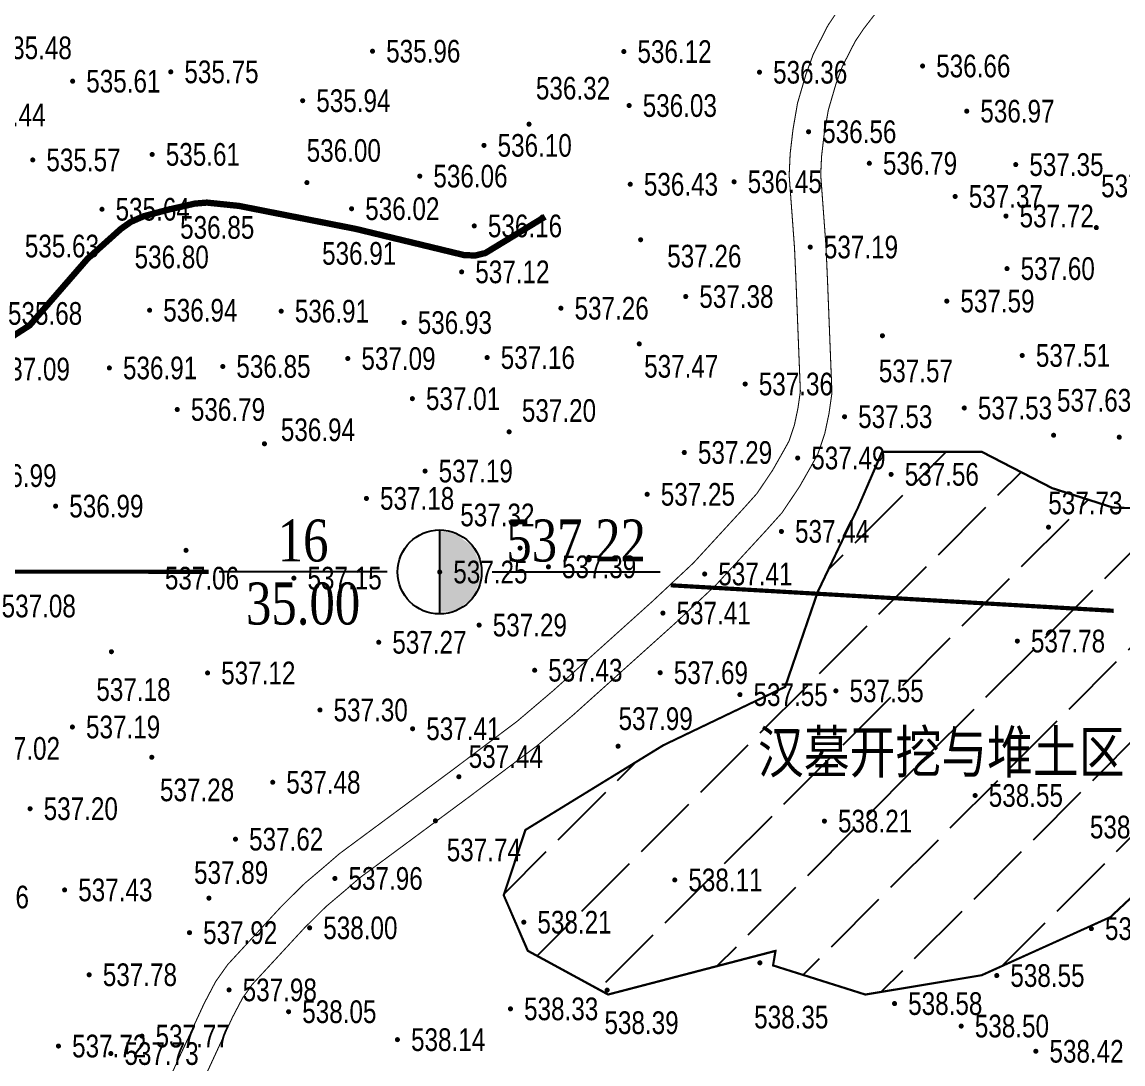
# Model space of a CAD drawing. Header units: millimetres. Extents: x 7408 to 22184, y -2085 to 5798.
# Drawn here: x 7572.2 to 7624.6, y -1997.9 to -1948.3 of the extents above; entities that cross this region are included whole.
import ezdxf
from ezdxf.enums import TextEntityAlignment as Align

# ---------------------------------------------------------------- set-up
doc = ezdxf.new("R2010")
doc.units = ezdxf.units.MM
for name, pattern in [('DASHDOT', [1, 0.5, -0.25, 0, -0.25]), ('PMX', [13, 10, -1, 0, -1, 0, -1]), ('X3', [5, 4, -1])]:
    doc.linetypes.add(name, pattern=pattern)
for name, color, linetype in [('DLSS', 4, 'Continuous'), ('GCD', 252, 'Continuous'), ('KTD', 7, 'Continuous'), ('挖方区', 5, 'Continuous'), ('道路-中心线', 12, 'DASHDOT')]:
    doc.layers.add(name, color=color, linetype=linetype)
doc.styles.add('DZNUM', font='TIMES.TTF')
doc.styles.add('HZ', font='jzfz_ena.shx', dxfattribs={"width": 0.7, "bigfont": 'jzfz_cna.shx'})
doc.styles.get("Standard").update_dxf_attribs({"font": 'SimSun.ttf', "width": 0.8})
doc.linetypes.add('陡坎线1', pattern='A,0.15,["|",Standard,S=0.2,R=0,X=0,Y=0],0.15', length=0.3)

# ---------------------------------------------------------------- blocks, each defined once
blk = doc.blocks.new('tl_ztk')
blk.add_line((0, 1.956), (0, -2.004))
blk.add_circle((0, 0), 2)
for points in [[(0.439, 1.901), (0.439, -1.894), (-0.003, 1.956), (-0.003, -1.894)], [(0.858, 1.742), (0.858, -1.77), (0.439, 1.901), (0.439, -1.894)], [(1.555, 1.233), (1.555, -1.274), (0.858, 1.742), (0.858, -1.77)], [(1.9, 0.461), (1.9, -0.476), (1.555, 1.233), (1.555, -1.274)]]:
    blk.add_solid(points)
blk = doc.blocks.new('GC200')
at = {"linetype": 'Continuous', "const_width": 0.2, "flags": 128}
blk.add_lwpolyline([(-0.1, 0, 1), (0.1, 0, 1)], format="xyb", close=True, dxfattribs=at)
blk = doc.blocks.new('122121')
at = {"layer": 'GCD', "color": 252, "linetype": 'Continuous', "lineweight": 5}
ref = blk.add_blockref('GC200', (7570.385, -1949.536, 267.742), dxfattribs=dict(at, xscale=0.6, yscale=0.6, zscale=0.6))
ref.add_attrib('height', '535.48', dxfattribs={"linetype": 'Continuous', "height": 1.08, "style": 'HZ', "width": 0.8}).set_placement((7571.033, -1949.536, 267.742), align=Align.MIDDLE_LEFT)
ref = blk.add_blockref('GC200', (7588.883, -1949.697, 267.979), dxfattribs=dict(at, xscale=0.6, yscale=0.6, zscale=0.6))
ref.add_attrib('height', '535.96', dxfattribs={"linetype": 'Continuous', "height": 1.08, "style": 'HZ', "width": 0.8}).set_placement((7589.532, -1949.697, 267.979), align=Align.MIDDLE_LEFT)
ref = blk.add_blockref('GC200', (7600.849, -1949.715, 268.059), dxfattribs=dict(at, xscale=0.6, yscale=0.6, zscale=0.6))
ref.add_attrib('height', '536.12', dxfattribs={"linetype": 'Continuous', "height": 1.08, "style": 'HZ', "width": 0.8}).set_placement((7601.497, -1949.715, 268.059), align=Align.MIDDLE_LEFT)
ref = blk.add_blockref('GC200', (7615.074, -1950.401, 268.332), dxfattribs=dict(at, xscale=0.6, yscale=0.6, zscale=0.6))
ref.add_attrib('height', '536.66', dxfattribs={"linetype": 'Continuous', "height": 1.08, "style": 'HZ', "width": 0.8}).set_placement((7615.722, -1950.401, 268.332), align=Align.MIDDLE_LEFT)
ref = blk.add_blockref('GC200', (7574.604, -1951.124, 267.805), dxfattribs=dict(at, xscale=0.6, yscale=0.6, zscale=0.6))
ref.add_attrib('height', '535.61', dxfattribs={"linetype": 'Continuous', "height": 1.08, "style": 'HZ', "width": 0.8}).set_placement((7575.252, -1951.124, 267.805), align=Align.MIDDLE_LEFT)
ref = blk.add_blockref('GC200', (7579.275, -1950.681, 267.874), dxfattribs=dict(at, xscale=0.6, yscale=0.6, zscale=0.6))
ref.add_attrib('height', '535.75', dxfattribs={"linetype": 'Continuous', "height": 1.08, "style": 'HZ', "width": 0.8}).set_placement((7579.924, -1950.681, 267.874), align=Align.MIDDLE_LEFT)
ref = blk.add_blockref('GC200', (7607.308, -1950.698, 268.178), dxfattribs=dict(at, xscale=0.6, yscale=0.6, zscale=0.6))
ref.add_attrib('height', '536.36', dxfattribs={"linetype": 'Continuous', "height": 1.08, "style": 'HZ', "width": 0.8}).set_placement((7607.956, -1950.698, 268.178), align=Align.MIDDLE_LEFT)
ref = blk.add_blockref('GC200', (7596.334, -1953.171, 268.158), dxfattribs=dict(at, xscale=0.6, yscale=0.6, zscale=0.6))
ref.add_attrib('height', '536.32', dxfattribs={"linetype": 'Continuous', "height": 1.08, "style": 'HZ', "width": 0.8}).set_placement((7596.662, -1951.458, 268.158), align=Align.MIDDLE_LEFT)
ref = blk.add_blockref('GC200', (7585.556, -1952.053, 267.969), dxfattribs=dict(at, xscale=0.6, yscale=0.6, zscale=0.6))
ref.add_attrib('height', '535.94', dxfattribs={"linetype": 'Continuous', "height": 1.08, "style": 'HZ', "width": 0.8}).set_placement((7586.205, -1952.053, 267.969), align=Align.MIDDLE_LEFT)
ref = blk.add_blockref('GC200', (7569.133, -1952.732, 267.722), dxfattribs=dict(at, xscale=0.6, yscale=0.6, zscale=0.6))
ref.add_attrib('height', '535.44', dxfattribs={"linetype": 'Continuous', "height": 1.08, "style": 'HZ', "width": 0.8}).set_placement((7569.781, -1952.732, 267.722), align=Align.MIDDLE_LEFT)
ref = blk.add_blockref('GC200', (7601.1, -1952.285, 268.017), dxfattribs=dict(at, xscale=0.6, yscale=0.6, zscale=0.6))
ref.add_attrib('height', '536.03', dxfattribs={"linetype": 'Continuous', "height": 1.08, "style": 'HZ', "width": 0.8}).set_placement((7601.748, -1952.285, 268.017), align=Align.MIDDLE_LEFT)
ref = blk.add_blockref('GC200', (7617.175, -1952.552, 268.484), dxfattribs=dict(at, xscale=0.6, yscale=0.6, zscale=0.6))
ref.add_attrib('height', '536.97', dxfattribs={"linetype": 'Continuous', "height": 1.08, "style": 'HZ', "width": 0.8}).set_placement((7617.823, -1952.552, 268.484), align=Align.MIDDLE_LEFT)
ref = blk.add_blockref('GC200', (7609.645, -1953.532, 268.28), dxfattribs=dict(at, xscale=0.6, yscale=0.6, zscale=0.6))
ref.add_attrib('height', '536.56', dxfattribs={"linetype": 'Continuous', "height": 1.08, "style": 'HZ', "width": 0.8}).set_placement((7610.294, -1953.532, 268.28), align=Align.MIDDLE_LEFT)
ref = blk.add_blockref('GC200', (7594.19, -1954.181, 268.051), dxfattribs=dict(at, xscale=0.6, yscale=0.6, zscale=0.6))
ref.add_attrib('height', '536.10', dxfattribs={"linetype": 'Continuous', "height": 1.08, "style": 'HZ', "width": 0.8}).set_placement((7594.838, -1954.181, 268.051), align=Align.MIDDLE_LEFT)
ref = blk.add_blockref('GC200', (7578.39, -1954.611, 267.805), dxfattribs=dict(at, xscale=0.6, yscale=0.6, zscale=0.6))
ref.add_attrib('height', '535.61', dxfattribs={"linetype": 'Continuous', "height": 1.08, "style": 'HZ', "width": 0.8}).set_placement((7579.038, -1954.611, 267.805), align=Align.MIDDLE_LEFT)
ref = blk.add_blockref('GC200', (7585.759, -1955.955, 268), dxfattribs=dict(at, xscale=0.6, yscale=0.6, zscale=0.6))
ref.add_attrib('height', '536.00', dxfattribs={"linetype": 'Continuous', "height": 1.08, "style": 'HZ', "width": 0.8}).set_placement((7585.748, -1954.425, 268), align=Align.MIDDLE_LEFT)
ref = blk.add_blockref('GC200', (7572.704, -1954.874, 267.784), dxfattribs=dict(at, xscale=0.6, yscale=0.6, zscale=0.6))
ref.add_attrib('height', '535.57', dxfattribs={"linetype": 'Continuous', "height": 1.08, "style": 'HZ', "width": 0.8}).set_placement((7573.353, -1954.874, 267.784), align=Align.MIDDLE_LEFT)
ref = blk.add_blockref('GC200', (7612.538, -1955.035, 268.394), dxfattribs=dict(at, xscale=0.6, yscale=0.6, zscale=0.6))
ref.add_attrib('height', '536.79', dxfattribs={"linetype": 'Continuous', "height": 1.08, "style": 'HZ', "width": 0.8}).set_placement((7613.186, -1955.035, 268.394), align=Align.MIDDLE_LEFT)
ref = blk.add_blockref('GC200', (7619.508, -1955.097, 268.675), dxfattribs=dict(at, xscale=0.6, yscale=0.6, zscale=0.6))
ref.add_attrib('height', '537.35', dxfattribs={"linetype": 'Continuous', "height": 1.08, "style": 'HZ', "width": 0.8}).set_placement((7620.157, -1955.097, 268.675), align=Align.MIDDLE_LEFT)
ref = blk.add_blockref('GC200', (7591.131, -1955.646, 268.03), dxfattribs=dict(at, xscale=0.6, yscale=0.6, zscale=0.6))
ref.add_attrib('height', '536.06', dxfattribs={"linetype": 'Continuous', "height": 1.08, "style": 'HZ', "width": 0.8}).set_placement((7591.779, -1955.646, 268.03), align=Align.MIDDLE_LEFT)
ref = blk.add_blockref('GC200', (7606.097, -1955.916, 268.226), dxfattribs=dict(at, xscale=0.6, yscale=0.6, zscale=0.6))
ref.add_attrib('height', '536.45', dxfattribs={"linetype": 'Continuous', "height": 1.08, "style": 'HZ', "width": 0.8}).set_placement((7606.746, -1955.916, 268.226), align=Align.MIDDLE_LEFT)
ref = blk.add_blockref('GC200', (7601.154, -1956.034, 268.217), dxfattribs=dict(at, xscale=0.6, yscale=0.6, zscale=0.6))
ref.add_attrib('height', '536.43', dxfattribs={"linetype": 'Continuous', "height": 1.08, "style": 'HZ', "width": 0.8}).set_placement((7601.802, -1956.034, 268.217), align=Align.MIDDLE_LEFT)
ref = blk.add_blockref('GC200', (7623.346, -1958.098, 268.767), dxfattribs=dict(at, xscale=0.6, yscale=0.6, zscale=0.6))
ref.add_attrib('height', '537.53', dxfattribs={"linetype": 'Continuous', "height": 1.08, "style": 'HZ', "width": 0.8}).set_placement((7623.575, -1956.112, 268.767), align=Align.MIDDLE_LEFT)
ref = blk.add_blockref('GC200', (7616.625, -1956.613, 268.687), dxfattribs=dict(at, xscale=0.6, yscale=0.6, zscale=0.6))
ref.add_attrib('height', '537.37', dxfattribs={"linetype": 'Continuous', "height": 1.08, "style": 'HZ', "width": 0.8}).set_placement((7617.273, -1956.613, 268.687), align=Align.MIDDLE_LEFT)
ref = blk.add_blockref('GC200', (7576.001, -1957.223, 267.82), dxfattribs=dict(at, xscale=0.6, yscale=0.6, zscale=0.6))
ref.add_attrib('height', '535.64', dxfattribs={"linetype": 'Continuous', "height": 1.08, "style": 'HZ', "width": 0.8}).set_placement((7576.649, -1957.223, 267.82), align=Align.MIDDLE_LEFT)
ref = blk.add_blockref('GC200', (7580.993, -1956.906, 268.426), dxfattribs=dict(at, xscale=0.6, yscale=0.6, zscale=0.6))
ref.add_attrib('height', '536.85', dxfattribs={"linetype": 'Continuous', "height": 1.08, "style": 'HZ', "width": 0.8}).set_placement((7579.721, -1958.089, 268.426), align=Align.MIDDLE_LEFT)
ref = blk.add_blockref('GC200', (7587.886, -1957.198, 268.007), dxfattribs=dict(at, xscale=0.6, yscale=0.6, zscale=0.6))
ref.add_attrib('height', '536.02', dxfattribs={"linetype": 'Continuous', "height": 1.08, "style": 'HZ', "width": 0.8}).set_placement((7588.535, -1957.198, 268.007), align=Align.MIDDLE_LEFT)
ref = blk.add_blockref('GC200', (7619.045, -1957.547, 268.861), dxfattribs=dict(at, xscale=0.6, yscale=0.6, zscale=0.6))
ref.add_attrib('height', '537.72', dxfattribs={"linetype": 'Continuous', "height": 1.08, "style": 'HZ', "width": 0.8}).set_placement((7619.693, -1957.547, 268.861), align=Align.MIDDLE_LEFT)
ref = blk.add_blockref('GC200', (7577.377, -1957.823, 268.397), dxfattribs=dict(at, xscale=0.6, yscale=0.6, zscale=0.6))
ref.add_attrib('height', '536.80', dxfattribs={"linetype": 'Continuous', "height": 1.08, "style": 'HZ', "width": 0.8}).set_placement((7577.554, -1959.497, 268.397), align=Align.MIDDLE_LEFT)
ref = blk.add_blockref('GC200', (7593.728, -1958.017, 268.081), dxfattribs=dict(at, xscale=0.6, yscale=0.6, zscale=0.6))
ref.add_attrib('height', '536.16', dxfattribs={"linetype": 'Continuous', "height": 1.08, "style": 'HZ', "width": 0.8}).set_placement((7594.376, -1958.017, 268.081), align=Align.MIDDLE_LEFT)
ref = blk.add_blockref('GC200', (7571.679, -1958.976, 267.817), dxfattribs=dict(at, xscale=0.6, yscale=0.6, zscale=0.6))
ref.add_attrib('height', '535.63', dxfattribs={"linetype": 'Continuous', "height": 1.08, "style": 'HZ', "width": 0.8}).set_placement((7572.327, -1958.976, 267.817), align=Align.MIDDLE_LEFT)
ref = blk.add_blockref('GC200', (7588.077, -1958.158, 268.454), dxfattribs=dict(at, xscale=0.6, yscale=0.6, zscale=0.6))
ref.add_attrib('height', '536.91', dxfattribs={"linetype": 'Continuous', "height": 1.08, "style": 'HZ', "width": 0.8}).set_placement((7586.481, -1959.325, 268.454), align=Align.MIDDLE_LEFT)
ref = blk.add_blockref('GC200', (7609.725, -1959.024, 268.596), dxfattribs=dict(at, xscale=0.6, yscale=0.6, zscale=0.6))
ref.add_attrib('height', '537.19', dxfattribs={"linetype": 'Continuous', "height": 1.08, "style": 'HZ', "width": 0.8}).set_placement((7610.373, -1959.024, 268.596), align=Align.MIDDLE_LEFT)
ref = blk.add_blockref('GC200', (7601.65, -1958.677, 268.632), dxfattribs=dict(at, xscale=0.6, yscale=0.6, zscale=0.6))
ref.add_attrib('height', '537.26', dxfattribs={"linetype": 'Continuous', "height": 1.08, "style": 'HZ', "width": 0.8}).set_placement((7602.914, -1959.456, 268.632), align=Align.MIDDLE_LEFT)
ref = blk.add_blockref('GC200', (7619.094, -1960.051, 268.798), dxfattribs=dict(at, xscale=0.6, yscale=0.6, zscale=0.6))
ref.add_attrib('height', '537.60', dxfattribs={"linetype": 'Continuous', "height": 1.08, "style": 'HZ', "width": 0.8}).set_placement((7619.742, -1960.051, 268.798), align=Align.MIDDLE_LEFT)
ref = blk.add_blockref('GC200', (7593.127, -1960.206, 268.558), dxfattribs=dict(at, xscale=0.6, yscale=0.6, zscale=0.6))
ref.add_attrib('height', '537.12', dxfattribs={"linetype": 'Continuous', "height": 1.08, "style": 'HZ', "width": 0.8}).set_placement((7593.776, -1960.206, 268.558), align=Align.MIDDLE_LEFT)
ref = blk.add_blockref('GC200', (7603.794, -1961.379, 268.692), dxfattribs=dict(at, xscale=0.6, yscale=0.6, zscale=0.6))
ref.add_attrib('height', '537.38', dxfattribs={"linetype": 'Continuous', "height": 1.08, "style": 'HZ', "width": 0.8}).set_placement((7604.443, -1961.379, 268.692), align=Align.MIDDLE_LEFT)
ref = blk.add_blockref('GC200', (7616.225, -1961.597, 268.793), dxfattribs=dict(at, xscale=0.6, yscale=0.6, zscale=0.6))
ref.add_attrib('height', '537.59', dxfattribs={"linetype": 'Continuous', "height": 1.08, "style": 'HZ', "width": 0.8}).set_placement((7616.873, -1961.597, 268.793), align=Align.MIDDLE_LEFT)
ref = blk.add_blockref('GC200', (7570.877, -1962.185, 267.842), dxfattribs=dict(at, xscale=0.6, yscale=0.6, zscale=0.6))
ref.add_attrib('height', '535.68', dxfattribs={"linetype": 'Continuous', "height": 1.08, "style": 'HZ', "width": 0.8}).set_placement((7571.525, -1962.185, 267.842), align=Align.MIDDLE_LEFT)
ref = blk.add_blockref('GC200', (7578.27, -1962.032, 268.467), dxfattribs=dict(at, xscale=0.6, yscale=0.6, zscale=0.6))
ref.add_attrib('height', '536.94', dxfattribs={"linetype": 'Continuous', "height": 1.08, "style": 'HZ', "width": 0.8}).set_placement((7578.918, -1962.032, 268.467), align=Align.MIDDLE_LEFT)
ref = blk.add_blockref('GC200', (7584.535, -1962.077, 268.457), dxfattribs=dict(at, xscale=0.6, yscale=0.6, zscale=0.6))
ref.add_attrib('height', '536.91', dxfattribs={"linetype": 'Continuous', "height": 1.08, "style": 'HZ', "width": 0.8}).set_placement((7585.183, -1962.077, 268.457), align=Align.MIDDLE_LEFT)
ref = blk.add_blockref('GC200', (7597.854, -1961.936, 268.632), dxfattribs=dict(at, xscale=0.6, yscale=0.6, zscale=0.6))
ref.add_attrib('height', '537.26', dxfattribs={"linetype": 'Continuous', "height": 1.08, "style": 'HZ', "width": 0.8}).set_placement((7598.502, -1961.936, 268.632), align=Align.MIDDLE_LEFT)
ref = blk.add_blockref('GC200', (7590.386, -1962.619, 268.466), dxfattribs=dict(at, xscale=0.6, yscale=0.6, zscale=0.6))
ref.add_attrib('height', '536.93', dxfattribs={"linetype": 'Continuous', "height": 1.08, "style": 'HZ', "width": 0.8}).set_placement((7591.035, -1962.619, 268.466), align=Align.MIDDLE_LEFT)
ref = blk.add_blockref('GC200', (7613.16, -1963.247, 268.787), dxfattribs=dict(at, xscale=0.6, yscale=0.6, zscale=0.6))
ref.add_attrib('height', '537.57', dxfattribs={"linetype": 'Continuous', "height": 1.08, "style": 'HZ', "width": 0.8}).set_placement((7612.989, -1964.922, 268.787), align=Align.MIDDLE_LEFT)
ref = blk.add_blockref('GC200', (7571.521, -1963.418, 268.543), dxfattribs=dict(at, xscale=0.6, yscale=0.6, zscale=0.6))
ref.add_attrib('height', '537.09', dxfattribs={"linetype": 'Continuous', "height": 1.08, "style": 'HZ', "width": 0.8}).set_placement((7570.942, -1964.835, 268.543), align=Align.MIDDLE_LEFT)
ref = blk.add_blockref('GC200', (7594.338, -1964.286, 268.579), dxfattribs=dict(at, xscale=0.6, yscale=0.6, zscale=0.6))
ref.add_attrib('height', '537.16', dxfattribs={"linetype": 'Continuous', "height": 1.08, "style": 'HZ', "width": 0.8}).set_placement((7594.986, -1964.286, 268.579), align=Align.MIDDLE_LEFT)
ref = blk.add_blockref('GC200', (7601.585, -1963.634, 268.733), dxfattribs=dict(at, xscale=0.6, yscale=0.6, zscale=0.6))
ref.add_attrib('height', '537.47', dxfattribs={"linetype": 'Continuous', "height": 1.08, "style": 'HZ', "width": 0.8}).set_placement((7601.816, -1964.704, 268.733), align=Align.MIDDLE_LEFT)
ref = blk.add_blockref('GC200', (7619.82, -1964.187, 268.753), dxfattribs=dict(at, xscale=0.6, yscale=0.6, zscale=0.6))
ref.add_attrib('height', '537.51', dxfattribs={"linetype": 'Continuous', "height": 1.08, "style": 'HZ', "width": 0.8}).set_placement((7620.468, -1964.187, 268.753), align=Align.MIDDLE_LEFT)
ref = blk.add_blockref('GC200', (7576.352, -1964.781, 268.456), dxfattribs=dict(at, xscale=0.6, yscale=0.6, zscale=0.6))
ref.add_attrib('height', '536.91', dxfattribs={"linetype": 'Continuous', "height": 1.08, "style": 'HZ', "width": 0.8}).set_placement((7577.001, -1964.781, 268.456), align=Align.MIDDLE_LEFT)
ref = blk.add_blockref('GC200', (7581.751, -1964.711, 268.423), dxfattribs=dict(at, xscale=0.6, yscale=0.6, zscale=0.6))
ref.add_attrib('height', '536.85', dxfattribs={"linetype": 'Continuous', "height": 1.08, "style": 'HZ', "width": 0.8}).set_placement((7582.399, -1964.711, 268.423), align=Align.MIDDLE_LEFT)
ref = blk.add_blockref('GC200', (7587.705, -1964.332, 268.546), dxfattribs=dict(at, xscale=0.6, yscale=0.6, zscale=0.6))
ref.add_attrib('height', '537.09', dxfattribs={"linetype": 'Continuous', "height": 1.08, "style": 'HZ', "width": 0.8}).set_placement((7588.353, -1964.332, 268.546), align=Align.MIDDLE_LEFT)
ref = blk.add_blockref('GC200', (7606.626, -1965.546, 268.682), dxfattribs=dict(at, xscale=0.6, yscale=0.6, zscale=0.6))
ref.add_attrib('height', '537.36', dxfattribs={"linetype": 'Continuous', "height": 1.08, "style": 'HZ', "width": 0.8}).set_placement((7607.274, -1965.546, 268.682), align=Align.MIDDLE_LEFT)
ref = blk.add_blockref('GC200', (7590.779, -1966.244, 268.503), dxfattribs=dict(at, xscale=0.6, yscale=0.6, zscale=0.6))
ref.add_attrib('height', '537.01', dxfattribs={"linetype": 'Continuous', "height": 1.08, "style": 'HZ', "width": 0.8}).set_placement((7591.427, -1966.244, 268.503), align=Align.MIDDLE_LEFT)
ref = blk.add_blockref('GC200', (7621.314, -1967.985, 268.813), dxfattribs=dict(at, xscale=0.6, yscale=0.6, zscale=0.6))
ref.add_attrib('height', '537.63', dxfattribs={"linetype": 'Continuous', "height": 1.08, "style": 'HZ', "width": 0.8}).set_placement((7621.474, -1966.32, 268.813), align=Align.MIDDLE_LEFT)
ref = blk.add_blockref('GC200', (7579.586, -1966.76, 268.396), dxfattribs=dict(at, xscale=0.6, yscale=0.6, zscale=0.6))
ref.add_attrib('height', '536.79', dxfattribs={"linetype": 'Continuous', "height": 1.08, "style": 'HZ', "width": 0.8}).set_placement((7580.234, -1966.76, 268.396), align=Align.MIDDLE_LEFT)
ref = blk.add_blockref('GC200', (7595.387, -1967.822, 268.599), dxfattribs=dict(at, xscale=0.6, yscale=0.6, zscale=0.6))
ref.add_attrib('height', '537.20', dxfattribs={"linetype": 'Continuous', "height": 1.08, "style": 'HZ', "width": 0.8}).set_placement((7595.995, -1966.808, 268.599), align=Align.MIDDLE_LEFT)
ref = blk.add_blockref('GC200', (7617.06, -1966.688, 268.765), dxfattribs=dict(at, xscale=0.6, yscale=0.6, zscale=0.6))
ref.add_attrib('height', '537.53', dxfattribs={"linetype": 'Continuous', "height": 1.08, "style": 'HZ', "width": 0.8}).set_placement((7617.708, -1966.688, 268.765), align=Align.MIDDLE_LEFT)
ref = blk.add_blockref('GC200', (7611.358, -1967.102, 268.767), dxfattribs=dict(at, xscale=0.6, yscale=0.6, zscale=0.6))
ref.add_attrib('height', '537.53', dxfattribs={"linetype": 'Continuous', "height": 1.08, "style": 'HZ', "width": 0.8}).set_placement((7612.006, -1967.102, 268.767), align=Align.MIDDLE_LEFT)
ref = blk.add_blockref('GC200', (7583.736, -1968.391, 268.469), dxfattribs=dict(at, xscale=0.6, yscale=0.6, zscale=0.6))
ref.add_attrib('height', '536.94', dxfattribs={"linetype": 'Continuous', "height": 1.08, "style": 'HZ', "width": 0.8}).set_placement((7584.518, -1967.726, 268.469), align=Align.MIDDLE_LEFT)
ref = blk.add_blockref('GC200', (7624.44, -1968.078, 269.028), dxfattribs=dict(at, xscale=0.6, yscale=0.6, zscale=0.6))
ref.add_attrib('height', '538.06', dxfattribs={"linetype": 'Continuous', "height": 1.08, "style": 'HZ', "width": 0.8}).set_placement((7625.088, -1968.078, 269.028), align=Align.MIDDLE_LEFT)
ref = blk.add_blockref('GC200', (7603.729, -1968.807, 268.647), dxfattribs=dict(at, xscale=0.6, yscale=0.6, zscale=0.6))
ref.add_attrib('height', '537.29', dxfattribs={"linetype": 'Continuous', "height": 1.08, "style": 'HZ', "width": 0.8}).set_placement((7604.377, -1968.807, 268.647), align=Align.MIDDLE_LEFT)
ref = blk.add_blockref('GC200', (7609.126, -1969.07, 268.747), dxfattribs=dict(at, xscale=0.6, yscale=0.6, zscale=0.6))
ref.add_attrib('height', '537.49', dxfattribs={"linetype": 'Continuous', "height": 1.08, "style": 'HZ', "width": 0.8}).set_placement((7609.774, -1969.07, 268.747), align=Align.MIDDLE_LEFT)
ref = blk.add_blockref('GC200', (7569.655, -1969.908, 268.494), dxfattribs=dict(at, xscale=0.6, yscale=0.6, zscale=0.6))
ref.add_attrib('height', '536.99', dxfattribs={"linetype": 'Continuous', "height": 1.08, "style": 'HZ', "width": 0.8}).set_placement((7570.304, -1969.908, 268.494), align=Align.MIDDLE_LEFT)
ref = blk.add_blockref('GC200', (7591.383, -1969.692, 268.594), dxfattribs=dict(at, xscale=0.6, yscale=0.6, zscale=0.6))
ref.add_attrib('height', '537.19', dxfattribs={"linetype": 'Continuous', "height": 1.08, "style": 'HZ', "width": 0.8}).set_placement((7592.031, -1969.692, 268.594), align=Align.MIDDLE_LEFT)
ref = blk.add_blockref('GC200', (7613.574, -1969.848, 268.779), dxfattribs=dict(at, xscale=0.6, yscale=0.6, zscale=0.6))
ref.add_attrib('height', '537.56', dxfattribs={"linetype": 'Continuous', "height": 1.08, "style": 'HZ', "width": 0.8}).set_placement((7614.222, -1969.848, 268.779), align=Align.MIDDLE_LEFT)
ref = blk.add_blockref('GC200', (7588.592, -1970.995, 268.591), dxfattribs=dict(at, xscale=0.6, yscale=0.6, zscale=0.6))
ref.add_attrib('height', '537.18', dxfattribs={"linetype": 'Continuous', "height": 1.08, "style": 'HZ', "width": 0.8}).set_placement((7589.24, -1970.995, 268.591), align=Align.MIDDLE_LEFT)
ref = blk.add_blockref('GC200', (7601.959, -1970.799, 268.625), dxfattribs=dict(at, xscale=0.6, yscale=0.6, zscale=0.6))
ref.add_attrib('height', '537.25', dxfattribs={"linetype": 'Continuous', "height": 1.08, "style": 'HZ', "width": 0.8}).set_placement((7602.608, -1970.799, 268.625), align=Align.MIDDLE_LEFT)
ref = blk.add_blockref('GC200', (7573.793, -1971.361, 268.497), dxfattribs=dict(at, xscale=0.6, yscale=0.6, zscale=0.6))
ref.add_attrib('height', '536.99', dxfattribs={"linetype": 'Continuous', "height": 1.08, "style": 'HZ', "width": 0.8}).set_placement((7574.442, -1971.361, 268.497), align=Align.MIDDLE_LEFT)
ref = blk.add_blockref('GC200', (7621.069, -1972.363, 268.863), dxfattribs=dict(at, xscale=0.6, yscale=0.6, zscale=0.6))
ref.add_attrib('height', '537.73', dxfattribs={"linetype": 'Continuous', "height": 1.08, "style": 'HZ', "width": 0.8}).set_placement((7621.059, -1971.211, 268.863), align=Align.MIDDLE_LEFT)
ref = blk.add_blockref('GC200', (7595.906, -1973.361, 268.661), dxfattribs=dict(at, xscale=0.6, yscale=0.6, zscale=0.6))
ref.add_attrib('height', '537.32', dxfattribs={"linetype": 'Continuous', "height": 1.08, "style": 'HZ', "width": 0.8}).set_placement((7593.062, -1971.782, 268.661), align=Align.MIDDLE_LEFT)
ref = blk.add_blockref('GC200', (7608.352, -1972.567, 268.719), dxfattribs=dict(at, xscale=0.6, yscale=0.6, zscale=0.6))
ref.add_attrib('height', '537.44', dxfattribs={"linetype": 'Continuous', "height": 1.08, "style": 'HZ', "width": 0.8}).set_placement((7609, -1972.567, 268.719), align=Align.MIDDLE_LEFT)
ref = blk.add_blockref('GC200', (7580.002, -1973.466, 268.532), dxfattribs=dict(at, xscale=0.6, yscale=0.6, zscale=0.6))
ref.add_attrib('height', '537.06', dxfattribs={"linetype": 'Continuous', "height": 1.08, "style": 'HZ', "width": 0.8}).set_placement((7578.996, -1974.792, 268.532), align=Align.MIDDLE_LEFT)
ref = blk.add_blockref('GC200', (7597.257, -1974.253, 268.695), dxfattribs=dict(at, xscale=0.6, yscale=0.6, zscale=0.6))
ref.add_attrib('height', '537.39', dxfattribs={"linetype": 'Continuous', "height": 1.08, "style": 'HZ', "width": 0.8}).set_placement((7597.906, -1974.253, 268.695), align=Align.MIDDLE_LEFT)
ref = blk.add_blockref('GC200', (7585.138, -1974.791, 268.576), dxfattribs=dict(at, xscale=0.6, yscale=0.6, zscale=0.6))
ref.add_attrib('height', '537.15', dxfattribs={"linetype": 'Continuous', "height": 1.08, "style": 'HZ', "width": 0.8}).set_placement((7585.786, -1974.791, 268.576), align=Align.MIDDLE_LEFT)
ref = blk.add_blockref('GC200', (7592.081, -1974.5, 268.625), dxfattribs=dict(at, xscale=0.6, yscale=0.6, zscale=0.6))
ref.add_attrib('height', '537.25', dxfattribs={"linetype": 'Continuous', "height": 1.08, "style": 'HZ', "width": 0.8}).set_placement((7592.729, -1974.5, 268.625), align=Align.MIDDLE_LEFT)
ref = blk.add_blockref('GC200', (7604.698, -1974.593, 268.705), dxfattribs=dict(at, xscale=0.6, yscale=0.6, zscale=0.6))
ref.add_attrib('height', '537.41', dxfattribs={"linetype": 'Continuous', "height": 1.08, "style": 'HZ', "width": 0.8}).set_placement((7605.346, -1974.593, 268.705), align=Align.MIDDLE_LEFT)
ref = blk.add_blockref('GC200', (7571.184, -1978.072, 268.539), dxfattribs=dict(at, xscale=0.6, yscale=0.6, zscale=0.6))
ref.add_attrib('height', '537.08', dxfattribs={"linetype": 'Continuous', "height": 1.08, "style": 'HZ', "width": 0.8}).set_placement((7571.223, -1976.119, 268.539), align=Align.MIDDLE_LEFT)
ref = blk.add_blockref('GC200', (7602.71, -1976.455, 268.705), dxfattribs=dict(at, xscale=0.6, yscale=0.6, zscale=0.6))
ref.add_attrib('height', '537.41', dxfattribs={"linetype": 'Continuous', "height": 1.08, "style": 'HZ', "width": 0.8}).set_placement((7603.358, -1976.455, 268.705), align=Align.MIDDLE_LEFT)
ref = blk.add_blockref('GC200', (7593.958, -1977.026, 268.642), dxfattribs=dict(at, xscale=0.6, yscale=0.6, zscale=0.6))
ref.add_attrib('height', '537.29', dxfattribs={"linetype": 'Continuous', "height": 1.08, "style": 'HZ', "width": 0.8}).set_placement((7594.606, -1977.026, 268.642), align=Align.MIDDLE_LEFT)
ref = blk.add_blockref('GC200', (7589.177, -1977.845, 268.637), dxfattribs=dict(at, xscale=0.6, yscale=0.6, zscale=0.6))
ref.add_attrib('height', '537.27', dxfattribs={"linetype": 'Continuous', "height": 1.08, "style": 'HZ', "width": 0.8}).set_placement((7589.825, -1977.845, 268.637), align=Align.MIDDLE_LEFT)
ref = blk.add_blockref('GC200', (7619.586, -1977.788, 268.976), dxfattribs=dict(at, xscale=0.6, yscale=0.6, zscale=0.6))
ref.add_attrib('height', '537.78', dxfattribs={"linetype": 'Continuous', "height": 1.08, "style": 'HZ', "width": 0.8}).set_placement((7620.234, -1977.788, 268.976), align=Align.MIDDLE_LEFT)
ref = blk.add_blockref('GC200', (7576.45, -1978.293, 268.592), dxfattribs=dict(at, xscale=0.6, yscale=0.6, zscale=0.6))
ref.add_attrib('height', '537.18', dxfattribs={"linetype": 'Continuous', "height": 1.08, "style": 'HZ', "width": 0.8}).set_placement((7575.733, -1980.098, 268.592), align=Align.MIDDLE_LEFT)
ref = blk.add_blockref('GC200', (7581.028, -1979.307, 268.559), dxfattribs=dict(at, xscale=0.6, yscale=0.6, zscale=0.6))
ref.add_attrib('height', '537.12', dxfattribs={"linetype": 'Continuous', "height": 1.08, "style": 'HZ', "width": 0.8}).set_placement((7581.676, -1979.307, 268.559), align=Align.MIDDLE_LEFT)
ref = blk.add_blockref('GC200', (7596.603, -1979.176, 268.713), dxfattribs=dict(at, xscale=0.6, yscale=0.6, zscale=0.6))
ref.add_attrib('height', '537.43', dxfattribs={"linetype": 'Continuous', "height": 1.08, "style": 'HZ', "width": 0.8}).set_placement((7597.251, -1979.176, 268.713), align=Align.MIDDLE_LEFT)
ref = blk.add_blockref('GC200', (7602.578, -1979.293, 268.843), dxfattribs=dict(at, xscale=0.6, yscale=0.6, zscale=0.6))
ref.add_attrib('height', '537.69', dxfattribs={"linetype": 'Continuous', "height": 1.08, "style": 'HZ', "width": 0.8}).set_placement((7603.227, -1979.293, 268.843), align=Align.MIDDLE_LEFT)
ref = blk.add_blockref('GC200', (7606.377, -1980.339, 268.774), dxfattribs=dict(at, xscale=0.6, yscale=0.6, zscale=0.6))
ref.add_attrib('height', '537.55', dxfattribs={"linetype": 'Continuous', "height": 1.08, "style": 'HZ', "width": 0.8}).set_placement((7607.025, -1980.339, 268.774), align=Align.MIDDLE_LEFT)
ref = blk.add_blockref('GC200', (7610.947, -1980.158, 268.774), dxfattribs=dict(at, xscale=0.6, yscale=0.6, zscale=0.6))
ref.add_attrib('height', '537.55', dxfattribs={"linetype": 'Continuous', "height": 1.08, "style": 'HZ', "width": 0.8}).set_placement((7611.595, -1980.158, 268.774), align=Align.MIDDLE_LEFT)
ref = blk.add_blockref('GC200', (7586.38, -1981.069, 268.649), dxfattribs=dict(at, xscale=0.6, yscale=0.6, zscale=0.6))
ref.add_attrib('height', '537.30', dxfattribs={"linetype": 'Continuous', "height": 1.08, "style": 'HZ', "width": 0.8}).set_placement((7587.028, -1981.069, 268.649), align=Align.MIDDLE_LEFT)
ref = blk.add_blockref('GC200', (7600.574, -1982.794, 268.995), dxfattribs=dict(at, xscale=0.6, yscale=0.6, zscale=0.6))
ref.add_attrib('height', '537.99', dxfattribs={"linetype": 'Continuous', "height": 1.08, "style": 'HZ', "width": 0.8}).set_placement((7600.599, -1981.483, 268.995), align=Align.MIDDLE_LEFT)
ref = blk.add_blockref('GC200', (7574.592, -1981.88, 268.596), dxfattribs=dict(at, xscale=0.6, yscale=0.6, zscale=0.6))
ref.add_attrib('height', '537.19', dxfattribs={"linetype": 'Continuous', "height": 1.08, "style": 'HZ', "width": 0.8}).set_placement((7575.24, -1981.88, 268.596), align=Align.MIDDLE_LEFT)
ref = blk.add_blockref('GC200', (7590.793, -1981.964, 268.707), dxfattribs=dict(at, xscale=0.6, yscale=0.6, zscale=0.6))
ref.add_attrib('height', '537.41', dxfattribs={"linetype": 'Continuous', "height": 1.08, "style": 'HZ', "width": 0.8}).set_placement((7591.442, -1981.964, 268.707), align=Align.MIDDLE_LEFT)
ref = blk.add_blockref('GC200', (7569.822, -1982.899, 268.51), dxfattribs=dict(at, xscale=0.6, yscale=0.6, zscale=0.6))
ref.add_attrib('height', '537.02', dxfattribs={"linetype": 'Continuous', "height": 1.08, "style": 'HZ', "width": 0.8}).set_placement((7570.47, -1982.899, 268.51), align=Align.MIDDLE_LEFT)
ref = blk.add_blockref('GC200', (7592.994, -1984.246, 268.717), dxfattribs=dict(at, xscale=0.6, yscale=0.6, zscale=0.6))
ref.add_attrib('height', '537.44', dxfattribs={"linetype": 'Continuous', "height": 1.08, "style": 'HZ', "width": 0.8}).set_placement((7593.463, -1983.287, 268.717), align=Align.MIDDLE_LEFT)
ref = blk.add_blockref('GC200', (7578.373, -1983.322, 268.642), dxfattribs=dict(at, xscale=0.6, yscale=0.6, zscale=0.6))
ref.add_attrib('height', '537.28', dxfattribs={"linetype": 'Continuous', "height": 1.08, "style": 'HZ', "width": 0.8}).set_placement((7578.762, -1984.875, 268.642), align=Align.MIDDLE_LEFT)
ref = blk.add_blockref('GC200', (7584.129, -1984.511, 268.738), dxfattribs=dict(at, xscale=0.6, yscale=0.6, zscale=0.6))
ref.add_attrib('height', '537.48', dxfattribs={"linetype": 'Continuous', "height": 1.08, "style": 'HZ', "width": 0.8}).set_placement((7584.777, -1984.511, 268.738), align=Align.MIDDLE_LEFT)
ref = blk.add_blockref('GC200', (7617.576, -1985.142, 269.273), dxfattribs=dict(at, xscale=0.6, yscale=0.6, zscale=0.6))
ref.add_attrib('height', '538.55', dxfattribs={"linetype": 'Continuous', "height": 1.08, "style": 'HZ', "width": 0.8}).set_placement((7618.224, -1985.142, 269.273), align=Align.MIDDLE_LEFT)
ref = blk.add_blockref('GC200', (7572.576, -1985.771, 268.601), dxfattribs=dict(at, xscale=0.6, yscale=0.6, zscale=0.6))
ref.add_attrib('height', '537.20', dxfattribs={"linetype": 'Continuous', "height": 1.08, "style": 'HZ', "width": 0.8}).set_placement((7573.224, -1985.771, 268.601), align=Align.MIDDLE_LEFT)
ref = blk.add_blockref('GC200', (7625.338, -1985.717, 269.212), dxfattribs=dict(at, xscale=0.6, yscale=0.6, zscale=0.6))
ref.add_attrib('height', '538.42', dxfattribs={"linetype": 'Continuous', "height": 1.08, "style": 'HZ', "width": 0.8}).set_placement((7623.041, -1986.645, 269.212), align=Align.MIDDLE_LEFT)
ref = blk.add_blockref('GC200', (7591.876, -1986.348, 268.871), dxfattribs=dict(at, xscale=0.6, yscale=0.6, zscale=0.6))
ref.add_attrib('height', '537.74', dxfattribs={"linetype": 'Continuous', "height": 1.08, "style": 'HZ', "width": 0.8}).set_placement((7592.416, -1987.735, 268.871), align=Align.MIDDLE_LEFT)
ref = blk.add_blockref('GC200', (7610.399, -1986.361, 269.104), dxfattribs=dict(at, xscale=0.6, yscale=0.6, zscale=0.6))
ref.add_attrib('height', '538.21', dxfattribs={"linetype": 'Continuous', "height": 1.08, "style": 'HZ', "width": 0.8}).set_placement((7611.047, -1986.361, 269.104), align=Align.MIDDLE_LEFT)
ref = blk.add_blockref('GC200', (7582.356, -1987.222, 268.808), dxfattribs=dict(at, xscale=0.6, yscale=0.6, zscale=0.6))
ref.add_attrib('height', '537.62', dxfattribs={"linetype": 'Continuous', "height": 1.08, "style": 'HZ', "width": 0.8}).set_placement((7583.005, -1987.222, 268.808), align=Align.MIDDLE_LEFT)
ref = blk.add_blockref('GC200', (7581.095, -1990.03, 268.945), dxfattribs=dict(at, xscale=0.6, yscale=0.6, zscale=0.6))
ref.add_attrib('height', '537.89', dxfattribs={"linetype": 'Continuous', "height": 1.08, "style": 'HZ', "width": 0.8}).set_placement((7580.384, -1988.81, 268.945), align=Align.MIDDLE_LEFT)
ref = blk.add_blockref('GC200', (7587.092, -1989.092, 268.981), dxfattribs=dict(at, xscale=0.6, yscale=0.6, zscale=0.6))
ref.add_attrib('height', '537.96', dxfattribs={"linetype": 'Continuous', "height": 1.08, "style": 'HZ', "width": 0.8}).set_placement((7587.74, -1989.092, 268.981), align=Align.MIDDLE_LEFT)
ref = blk.add_blockref('GC200', (7603.274, -1989.164, 268.774), dxfattribs=dict(at, xscale=0.6, yscale=0.6, zscale=0.6))
ref.add_attrib('height', '538.11', dxfattribs={"linetype": 'Continuous', "height": 1.08, "style": 'HZ', "width": 0.8}).set_placement((7603.922, -1989.164, 268.774), align=Align.MIDDLE_LEFT)
ref = blk.add_blockref('GC200', (7568.342, -1989.976, 268.428), dxfattribs=dict(at, xscale=0.6, yscale=0.6, zscale=0.6))
ref.add_attrib('height', '536.86', dxfattribs={"linetype": 'Continuous', "height": 1.08, "style": 'HZ', "width": 0.8}).set_placement((7568.99, -1989.976, 268.428), align=Align.MIDDLE_LEFT)
ref = blk.add_blockref('GC200', (7574.222, -1989.639, 268.714), dxfattribs=dict(at, xscale=0.6, yscale=0.6, zscale=0.6))
ref.add_attrib('height', '537.43', dxfattribs={"linetype": 'Continuous', "height": 1.08, "style": 'HZ', "width": 0.8}).set_placement((7574.87, -1989.639, 268.714), align=Align.MIDDLE_LEFT)
ref = blk.add_blockref('GC200', (7585.889, -1991.445, 269), dxfattribs=dict(at, xscale=0.6, yscale=0.6, zscale=0.6))
ref.add_attrib('height', '538.00', dxfattribs={"linetype": 'Continuous', "height": 1.08, "style": 'HZ', "width": 0.8}).set_placement((7586.537, -1991.445, 269), align=Align.MIDDLE_LEFT)
ref = blk.add_blockref('GC200', (7596.085, -1991.175, 269.104), dxfattribs=dict(at, xscale=0.6, yscale=0.6, zscale=0.6))
ref.add_attrib('height', '538.21', dxfattribs={"linetype": 'Continuous', "height": 1.08, "style": 'HZ', "width": 0.8}).set_placement((7596.733, -1991.175, 269.104), align=Align.MIDDLE_LEFT)
ref = blk.add_blockref('GC200', (7623.11, -1991.482, 269.233), dxfattribs=dict(at, xscale=0.6, yscale=0.6, zscale=0.6))
ref.add_attrib('height', '538.47', dxfattribs={"linetype": 'Continuous', "height": 1.08, "style": 'HZ', "width": 0.8}).set_placement((7623.758, -1991.482, 269.233), align=Align.MIDDLE_LEFT)
ref = blk.add_blockref('GC200', (7580.167, -1991.674, 268.959), dxfattribs=dict(at, xscale=0.6, yscale=0.6, zscale=0.6))
ref.add_attrib('height', '537.92', dxfattribs={"linetype": 'Continuous', "height": 1.08, "style": 'HZ', "width": 0.8}).set_placement((7580.815, -1991.674, 268.959), align=Align.MIDDLE_LEFT)
ref = blk.add_blockref('GC200', (7607.328, -1993.111, 269.176), dxfattribs=dict(at, xscale=0.6, yscale=0.6, zscale=0.6))
ref.add_attrib('height', '538.35', dxfattribs={"linetype": 'Continuous', "height": 1.08, "style": 'HZ', "width": 0.8}).set_placement((7607.054, -1995.695, 269.176), align=Align.MIDDLE_LEFT)
ref = blk.add_blockref('GC200', (7575.391, -1993.678, 268.887), dxfattribs=dict(at, xscale=0.6, yscale=0.6, zscale=0.6))
ref.add_attrib('height', '537.78', dxfattribs={"linetype": 'Continuous', "height": 1.08, "style": 'HZ', "width": 0.8}).set_placement((7576.039, -1993.678, 268.887), align=Align.MIDDLE_LEFT)
ref = blk.add_blockref('GC200', (7618.605, -1993.716, 269.273), dxfattribs=dict(at, xscale=0.6, yscale=0.6, zscale=0.6))
ref.add_attrib('height', '538.55', dxfattribs={"linetype": 'Continuous', "height": 1.08, "style": 'HZ', "width": 0.8}).set_placement((7619.253, -1993.716, 269.273), align=Align.MIDDLE_LEFT)
ref = blk.add_blockref('GC200', (7582.051, -1994.4, 268.991), dxfattribs=dict(at, xscale=0.6, yscale=0.6, zscale=0.6))
ref.add_attrib('height', '537.98', dxfattribs={"linetype": 'Continuous', "height": 1.08, "style": 'HZ', "width": 0.8}).set_placement((7582.7, -1994.4, 268.991), align=Align.MIDDLE_LEFT)
ref = blk.add_blockref('GC200', (7600.055, -1994.408, 269.195), dxfattribs=dict(at, xscale=0.6, yscale=0.6, zscale=0.6))
ref.add_attrib('height', '538.39', dxfattribs={"linetype": 'Continuous', "height": 1.08, "style": 'HZ', "width": 0.8}).set_placement((7599.926, -1995.96, 269.195), align=Align.MIDDLE_LEFT)
ref = blk.add_blockref('GC200', (7613.739, -1995.051, 269.289), dxfattribs=dict(at, xscale=0.6, yscale=0.6, zscale=0.6))
ref.add_attrib('height', '538.58', dxfattribs={"linetype": 'Continuous', "height": 1.08, "style": 'HZ', "width": 0.8}).set_placement((7614.387, -1995.051, 269.289), align=Align.MIDDLE_LEFT)
ref = blk.add_blockref('GC200', (7584.887, -1995.438, 269.027), dxfattribs=dict(at, xscale=0.6, yscale=0.6, zscale=0.6))
ref.add_attrib('height', '538.05', dxfattribs={"linetype": 'Continuous', "height": 1.08, "style": 'HZ', "width": 0.8}).set_placement((7585.536, -1995.438, 269.027), align=Align.MIDDLE_LEFT)
ref = blk.add_blockref('GC200', (7595.449, -1995.303, 269.165), dxfattribs=dict(at, xscale=0.6, yscale=0.6, zscale=0.6))
ref.add_attrib('height', '538.33', dxfattribs={"linetype": 'Continuous', "height": 1.08, "style": 'HZ', "width": 0.8}).set_placement((7596.098, -1995.303, 269.165), align=Align.MIDDLE_LEFT)
ref = blk.add_blockref('GC200', (7616.912, -1996.122, 269.251), dxfattribs=dict(at, xscale=0.6, yscale=0.6, zscale=0.6))
ref.add_attrib('height', '538.50', dxfattribs={"linetype": 'Continuous', "height": 1.08, "style": 'HZ', "width": 0.8}).set_placement((7617.56, -1996.122, 269.251), align=Align.MIDDLE_LEFT)
ref = blk.add_blockref('GC200', (7577.905, -1996.599, 268.885), dxfattribs=dict(at, xscale=0.6, yscale=0.6, zscale=0.6))
ref.add_attrib('height', '537.77', dxfattribs={"linetype": 'Continuous', "height": 1.08, "style": 'HZ', "width": 0.8}).set_placement((7578.553, -1996.599, 268.885), align=Align.MIDDLE_LEFT)
ref = blk.add_blockref('GC200', (7590.069, -1996.769, 269.071), dxfattribs=dict(at, xscale=0.6, yscale=0.6, zscale=0.6))
ref.add_attrib('height', '538.14', dxfattribs={"linetype": 'Continuous', "height": 1.08, "style": 'HZ', "width": 0.8}).set_placement((7590.717, -1996.769, 269.071), align=Align.MIDDLE_LEFT)
ref = blk.add_blockref('GC200', (7573.928, -1997.074, 268.86), dxfattribs=dict(at, xscale=0.6, yscale=0.6, zscale=0.6))
ref.add_attrib('height', '537.72', dxfattribs={"linetype": 'Continuous', "height": 1.08, "style": 'HZ', "width": 0.8}).set_placement((7574.577, -1997.074, 268.86), align=Align.MIDDLE_LEFT)
ref = blk.add_blockref('GC200', (7620.467, -1997.322, 269.207), dxfattribs=dict(at, xscale=0.6, yscale=0.6, zscale=0.6))
ref.add_attrib('height', '538.42', dxfattribs={"linetype": 'Continuous', "height": 1.08, "style": 'HZ', "width": 0.8}).set_placement((7621.115, -1997.322, 269.207), align=Align.MIDDLE_LEFT)
ref = blk.add_blockref('GC200', (7576.422, -1997.431, 268.863), dxfattribs=dict(at, xscale=0.6, yscale=0.6, zscale=0.6))
ref.add_attrib('height', '537.73', dxfattribs={"linetype": 'Continuous', "height": 1.08, "style": 'HZ', "width": 0.8}).set_placement((7577.07, -1997.431, 268.863), align=Align.MIDDLE_LEFT)

msp = doc.modelspace()

# ---------------------------------------------------------------- hatches: boundary and pattern name
at = {"layer": '道路-中心线', "linetype": 'Continuous'}
h = msp.add_hatch(dxfattribs=at)
h.set_pattern_fill('粉土', color=256, scale=0.8, style=0)
h.set_pattern_definition([(45, (0, 0), (-1.1313708, 3.3941125), [3.2, -0.8])])
h.paths.add_polyline_path([(7631.183, -1981.812), (7632.339, -1977.542), (7631.992, -1975.003), (7631.971, -1974.98), (7631.974, -1974.998), (7629.45, -1972.233), (7627.254, -1971.54), (7624.134, -1971.425), (7621.245, -1970.502), (7617.894, -1968.771), (7613.156, -1968.771), (7612.001, -1971.425), (7610.089, -1975.438), (7608.534, -1979.966), (7602.756, -1982.736), (7596.17, -1986.775), (7595.13, -1989.891), (7596.285, -1992.546), (7600.099, -1994.623), (7608.072, -1992.546), (7607.956, -1993.238), (7612.347, -1994.623), (7617.894, -1993.7), (7624.019, -1990.93), (7627.948, -1987.237)])
h.paths.add_polyline_path([(7605.829, -1985.06), (7626.096, -1985.06), (7626.096, -1980.959), (7605.829, -1980.959)], flags=24)
h.paths.add_polyline_path([(7625.503, -1980.029), (7631.837, -1980.029), (7631.837, -1976.975), (7625.503, -1976.975)], flags=24)
h.paths.add_polyline_path([(7626.98, -1977.029), (7630.36, -1977.029), (7630.36, -1973.975), (7626.98, -1973.975)], flags=24)

# ---------------------------------------------------------------- linework, layer by layer
at = {"linetype": 'Continuous', "elevation": -268.012, "flags": 128}
msp.add_lwpolyline([(7608.072, -1992.546), (7600.099, -1994.623), (7596.285, -1992.546), (7595.13, -1989.891), (7596.17, -1986.775), (7602.756, -1982.736), (7608.534, -1979.966), (7610.089, -1975.438), (7612.001, -1971.425), (7613.156, -1968.771), (7617.894, -1968.771), (7621.245, -1970.502), (7624.134, -1971.425), (7627.254, -1971.54), (7629.45, -1972.233), (7631.992, -1975.003), (7632.339, -1977.542), (7631.183, -1981.812), (7627.948, -1987.237), (7624.019, -1990.93), (7617.894, -1993.7), (7612.347, -1994.623), (7607.956, -1993.238)], close=True, dxfattribs=at)
at = {"layer": 'DLSS', "linetype": 'X3', "const_width": 0.05, "elevation": -268.012, "flags": 128}
msp.add_lwpolyline([(7741.582, -1990.424), (7741.381, -1990.569), (7739.566, -1990.551), (7738.783, -1990.584), (7736.703, -1990.762), (7734.715, -1990.977), (7733.112, -1991.256), (7730.54, -1991.767), (7725.872, -1992.84), (7719.121, -1994.272), (7715.845, -1994.883), (7714.073, -1995.018), (7711.067, -1995.216), (7706.035, -1995.423), (7704.671, -1995.529), (7703.377, -1995.679), (7697.227, -1996.506), (7688.717, -1997.798), (7679.551, -1999.3), (7671.555, -2000.703), (7664.236, -2001.908), (7659.19, -2002.862), (7656.906, -2003.321), (7650.318, -2004.934), (7649.167, -2005.132), (7648.007, -2005.303), (7642.223, -2005.935), (7640.447, -2006.172), (7639.157, -2006.369), (7632.691, -2007.561), (7625.942, -2008.585), (7619.601, -2009.535), (7617.092, -2009.747), (7611.405, -2010.134), (7610.004, -2010.163), (7608.278, -2010.213), (7598.629, -2010.011), (7596.935, -2009.918), (7596.061, -2009.797), (7592.358, -2009.046), (7589.022, -2008.544), (7587.934, -2008.446), (7586.907, -2008.418), (7583.31, -2008.469), (7582.173, -2008.412), (7581.41, -2008.341), (7579.917, -2008.097), (7578.673, -2007.752), (7578.256, -2007.553), (7577.965, -2007.214), (7577.898, -2007.007), (7577.853, -2006.674), (7577.804, -2005.727), (7578.06, -2004.876), (7578.346, -2004.084), (7582.205, -1995.722), (7582.692, -1994.793), (7583.156, -1994.14), (7585.644, -1991.445), (7586.194, -1990.901), (7586.672, -1990.429), (7587.58, -1989.662), (7588.24, -1989.088), (7593.498, -1985.196), (7596.716, -1982.774), (7598.473, -1981.277), (7603.217, -1977.007), (7605.231, -1975.121), (7607.631, -1972.512), (7608.374, -1971.683), (7609.207, -1970.445), (7609.78, -1969.437), (7610.085, -1968.885), (7610.415, -1967.916), (7610.616, -1966.962), (7610.758, -1965.97), (7610.547, -1960.615), (7610.474, -1958.98), (7610.223, -1955.584), (7610.265, -1954.694), (7610.388, -1953.639), (7610.584, -1952.506), (7610.941, -1951.281), (7611.253, -1950.423), (7611.868, -1949.224), (7612.264, -1948.635), (7613.243, -1947.366), (7613.768, -1946.739), (7614.155, -1946.372), (7614.93, -1945.682), (7616.021, -1944.767), (7616.643, -1944.286), (7618.998, -1942.909), (7620.891, -1941.661), (7622.326, -1940.766), (7623.36, -1939.824), (7623.729, -1939.396), (7624.096, -1938.862), (7624.79, -1937.65), (7625.044, -1937.122), (7625.202, -1936.607), (7625.327, -1935.354), (7625.369, -1931.648), (7625.414, -1929.941), (7625.51, -1927.936), (7625.639, -1926.147), (7626.087, -1921.577), (7626.523, -1917.781), (7626.732, -1915.846), (7626.844, -1913.34), (7626.888, -1910.811), (7626.896, -1908.483), (7626.988, -1904.175), (7627.011, -1902.7), (7626.916, -1900.758), (7626.867, -1900)], dxfattribs=at)
at = {"layer": 'DLSS', "linetype": 'Continuous', "const_width": 0.05, "elevation": -268.012, "flags": 128}
msp.add_lwpolyline([(7576.957, -2003.514), (7580.859, -1995.059), (7581.411, -1994.007), (7581.988, -1993.193), (7584.564, -1990.402), (7585.14, -1989.833), (7585.66, -1989.321), (7586.604, -1988.522), (7587.301, -1987.918), (7592.6, -1983.993), (7595.777, -1981.602), (7597.485, -1980.149), (7602.203, -1975.902), (7604.165, -1974.065), (7606.52, -1971.503), (7607.188, -1970.759), (7607.931, -1969.655), (7608.471, -1968.703), (7608.708, -1968.275), (7608.966, -1967.518), (7609.139, -1966.701), (7609.254, -1965.893), (7609.048, -1960.678), (7608.976, -1959.068), (7608.721, -1955.605), (7608.769, -1954.572), (7608.903, -1953.425), (7609.12, -1952.167), (7609.515, -1950.815), (7609.875, -1949.823), (7610.573, -1948.461), (7611.046, -1947.757)], dxfattribs=at)
at = {"layer": 'KTD'}
for p, q in [((7589.578, -1974.498), (7581.578, -1974.498)), ((7594.578, -1974.498), (7602.578, -1974.498))]:
    msp.add_line(p, q, dxfattribs=at)
at = {"layer": 'KTD', "linetype": 'PMX', "ltscale": 0.025, "const_width": 0.2}
for points in [[(7551.972, -1974.463), (7581.078, -1974.488)], [(7603.078, -1975.131), (7624.17, -1976.346)]]:
    msp.add_lwpolyline(points, dxfattribs=at)
at = {"layer": '挖方区', "color": 150, "linetype": '陡坎线1', "ltscale": 5, "const_width": 0.3}
msp.add_lwpolyline([(7571.521, -1963.418), (7572.556, -1962.753), (7575.314, -1959.581), (7576.905, -1958.155), (7577.377, -1957.823), (7577.981, -1957.557), (7579.156, -1957.243), (7580.417, -1956.955), (7580.993, -1956.906), (7582.529, -1957.065), (7588.077, -1958.158), (7593.235, -1959.404), (7593.768, -1959.428), (7594.254, -1959.309), (7597.099, -1957.579)], dxfattribs=at)
at = {"layer": '挖方区', "const_width": 0.1, "elevation": -268.012}
msp.add_lwpolyline([(7632.078, -1978.505), (7631.183, -1981.812), (7627.948, -1987.237), (7624.019, -1990.93), (7617.894, -1993.7), (7612.347, -1994.623), (7607.956, -1993.238), (7608.072, -1992.546), (7600.099, -1994.623), (7596.285, -1992.546), (7595.13, -1989.891), (7596.17, -1986.775), (7602.756, -1982.736), (7608.534, -1979.966), (7610.089, -1975.438), (7612.001, -1971.425), (7613.156, -1968.771), (7617.894, -1968.771), (7621.245, -1970.502), (7624.134, -1971.425), (7627.254, -1971.54), (7629.45, -1972.233), (7631.974, -1974.998), (7632.043, -1975.478)], dxfattribs=at)

# ---------------------------------------------------------------- block references
at = {"layer": 'KTD'}
msp.add_blockref('tl_ztk', (7592.078, -1974.498), dxfattribs=at)
at = {"layer": '道路-中心线', "linetype": 'Continuous'}
msp.add_blockref('122121', (0, 0), dxfattribs=at)

# ---------------------------------------------------------------- texts
at = {"layer": 'KTD', "style": 'DZNUM', "width": 0.8}
for s, p in [('16', (7585.578, -1972.998)), ('537.22', (7598.578, -1972.998)), ('35.00', (7585.578, -1975.998))]:
    msp.add_text(s, height=2, dxfattribs=at).set_placement(p, align=Align.MIDDLE_CENTER)
at = {"layer": 'KTD', "color": 6, "style": 'DZNUM', "width": 0.8}
msp.add_text('汉墓开挖与堆土区', height=2, dxfattribs=at).set_placement((7615.963, -1983.065), align=Align.MIDDLE_CENTER)

doc.saveas('drawing.dxf')
